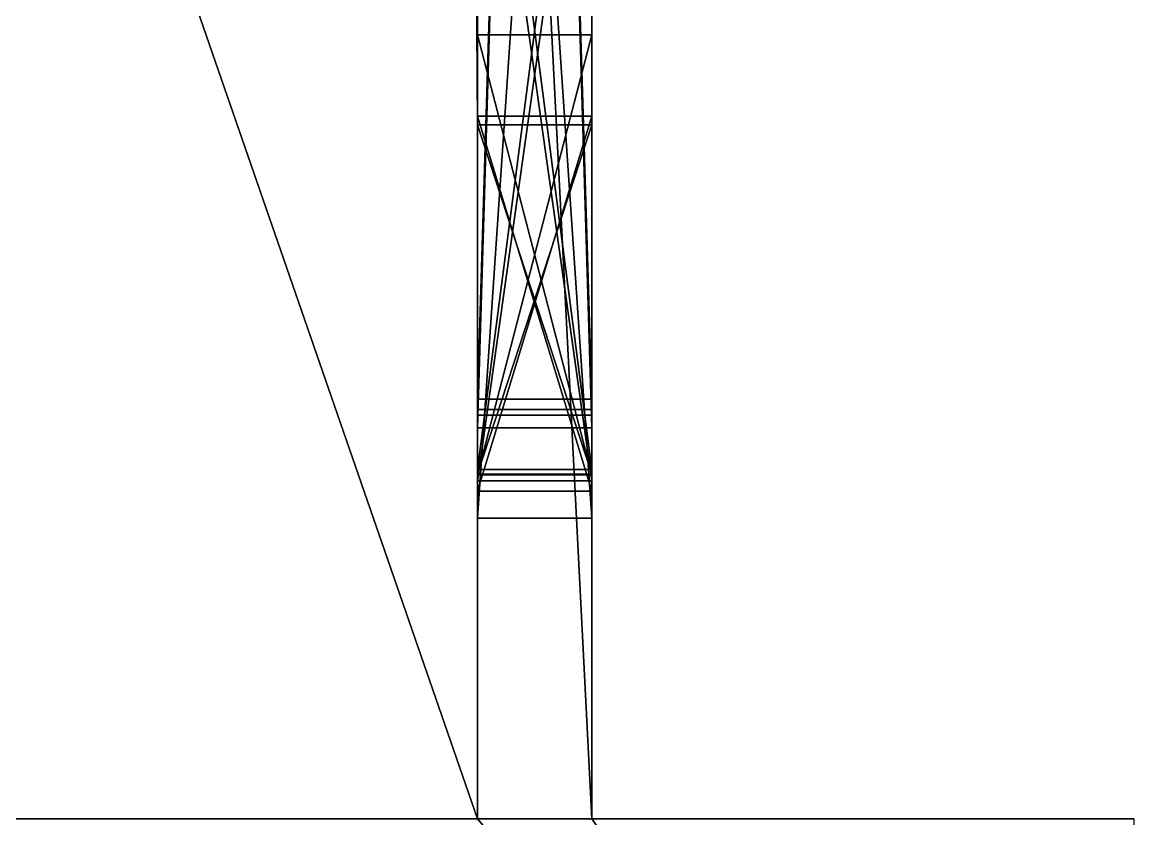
# Model space of a CAD drawing. Extents: x 0 to 379, y -92 to 153.
# Drawn here: x 355.2 to 376.85, y 61.77 to 77.29 of the extents above; entities that cross this region are included whole.
import ezdxf

# ---------------------------------------------------------------- set-up
doc = ezdxf.new("R2010")
doc.units = 0
doc.header["$LTSCALE"] = 25.4
doc.layers.get('0').update_dxf_attribs({"color": 13, "linetype": 'CONTINUOUS'})

msp = doc.modelspace()

# ---------------------------------------------------------------- linework, layer by layer
at = {"color": 0}
for p, q in [((366.2906506068543, 61.77431456487113, -3.241842000000001), (366.2906506068543, 148.5390755648711, -3.241842000000001)), ((366.2906506068543, 61.77431456487113, -3.241842000000001), (366.2906506068543, 148.5390755648711, -3.241842000000001)), ((364.0645486068543, 61.77431456487113), (364.0645486068543, 145.7463315648711)), ((364.0645486068543, 61.77431456487113), (364.0645486068543, 145.7463315648711)), ((364.0645486068543, 69.38831535330355, 58.38962027845087), (364.0645486068543, 143.6896013533035, 58.38962027845087)), ((364.0645486068543, 143.6896013533035, 69.79962127845087), (364.0645486068543, 69.38831535330355, 69.79962127845087)), ((364.0645486068543, 69.38831535330355, 58.38962027845087), (364.0645486068543, 143.6896013533035, 58.38962027845087)), ((364.0645486068543, 143.6896013533035, 69.79962127845087), (364.0645486068543, 69.38831535330355, 69.79962127845087)), ((366.2906506068543, 143.6896013533035, 69.79962127845087), (366.2906506068543, 69.38831535330355, 69.79962127845087)), ((366.2906506068543, 69.38831535330355, 58.38962027845087), (366.2906506068543, 143.6896013533035, 58.38962027845087)), ((366.2906506068543, 69.38831535330355, 58.38962027845087), (366.2906506068543, 143.6896013533035, 58.38962027845087)), ((366.2906506068543, 143.6896013533035, 69.79962127845087), (366.2906506068543, 69.38831535330355, 69.79962127845087)), ((364.0645486068543, 143.3591364653635, 55.50416191079285), (364.0645486068543, 69.74665946536356, 55.50416191079285)), ((364.0645486068543, 69.74665946536356, 43.64887491079284), (364.0645486068543, 143.3591364653635, 43.64887491079284)), ((364.0645486068543, 143.3591364653635, 55.50416191079285), (364.0645486068543, 69.74665946536356, 55.50416191079285)), ((364.0645486068543, 69.74665946536356, 43.64887491079284), (364.0645486068543, 143.3591364653635, 43.64887491079284)), ((366.2906506068543, 69.74665946536356, 43.64887491079284), (366.2906506068543, 143.3591364653635, 43.64887491079284)), ((366.2906506068543, 143.3591364653635, 55.50416191079285), (366.2906506068543, 69.74665946536356, 55.50416191079285)), ((366.2906506068543, 143.3591364653635, 55.50416191079285), (366.2906506068543, 69.74665946536356, 55.50416191079285)), ((366.2906506068543, 69.74665946536356, 43.64887491079284), (366.2906506068543, 143.3591364653635, 43.64887491079284)), ((364.0645486068543, 143.2908319647905, 15.05305582393676), (364.0645486068543, 69.63126596479054, 15.05305582393676)), ((364.0645486068543, 69.63126596479054, 26.89774582393676), (364.0645486068543, 143.2908319647905, 26.89774582393676)), ((364.0645486068543, 143.2908319647905, 15.05305582393676), (364.0645486068543, 69.63126596479054, 15.05305582393676)), ((364.0645486068543, 69.63126596479054, 26.89774582393676), (364.0645486068543, 143.2908319647905, 26.89774582393676)), ((364.0645486068543, 69.94362887617847, 29.4037914689547), (364.0645486068543, 143.1821088761785, 29.4037914689547)), ((364.0645486068543, 143.1821088761785, 41.2312404689547), (364.0645486068543, 69.94362887617847, 41.2312404689547)), ((364.0645486068543, 69.94362887617847, 29.4037914689547), (364.0645486068543, 143.1821088761785, 29.4037914689547)), ((364.0645486068543, 143.1821088761785, 41.2312404689547), (364.0645486068543, 69.94362887617847, 41.2312404689547)), ((366.2906506068543, 143.2908319647905, 15.05305582393676), (366.2906506068543, 69.63126596479054, 15.05305582393676)), ((366.2906506068543, 69.63126596479054, 26.89774582393676), (366.2906506068543, 143.2908319647905, 26.89774582393676)), ((366.2906506068543, 143.2908319647905, 15.05305582393676), (366.2906506068543, 69.63126596479054, 15.05305582393676)), ((366.2906506068543, 69.63126596479054, 26.89774582393676), (366.2906506068543, 143.2908319647905, 26.89774582393676)), ((366.2906506068543, 69.94362887617847, 29.4037914689547), (366.2906506068543, 143.1821088761785, 29.4037914689547)), ((366.2906506068543, 143.1821088761785, 41.2312404689547), (366.2906506068543, 69.94362887617847, 41.2312404689547)), ((366.2906506068543, 69.94362887617847, 29.4037914689547), (366.2906506068543, 143.1821088761785, 29.4037914689547)), ((366.2906506068543, 143.1821088761785, 41.2312404689547), (366.2906506068543, 69.94362887617847, 41.2312404689547)), ((364.0645486068543, 61.77431456487113, 252.1252002020188), (364.0645486068543, 105.3916685648712, 252.1252002020188)), ((364.0645486068543, 61.77431456487113, 252.1252002020188), (364.0645486068543, 105.3916685648712, 252.1252002020188)), ((366.2906506068543, 61.77431456487113, 252.1252002020188), (366.2906506068543, 105.3916685648712, 252.1252002020188)), ((366.2906506068543, 61.77431456487113, 252.1252002020188), (366.2906506068543, 105.3916685648712, 252.1252002020188)), ((364.0645486068543, 100.3748277313299, 223.7649995400997), (364.0645486068543, 67.62992636929553, 223.7649995400997)), ((364.0645486068543, 67.62992636929553, 244.0024615400997), (364.0645486068543, 100.3748277313299, 244.0024615400997)), ((364.0645486068543, 100.3748277313299, 223.7649995400997), (364.0645486068543, 67.62992636929553, 223.7649995400997)), ((364.0645486068543, 67.62992636929553, 244.0024615400997), (364.0645486068543, 100.3748277313299, 244.0024615400997)), ((366.2906506068542, 67.62992636929553, 244.0024615400997), (366.2906506068542, 100.3748277313299, 244.0024615400997)), ((366.2906506068542, 100.3748277313299, 223.7649995400997), (366.2906506068542, 67.62992636929553, 223.7649995400997)), ((366.2906506068542, 100.3748277313299, 223.7649995400997), (366.2906506068542, 67.62992636929553, 223.7649995400997)), ((366.2906506068542, 67.62992636929553, 244.0024615400997), (366.2906506068542, 100.3748277313299, 244.0024615400997)), ((364.0645486068544, 68.57779565709514, 180.0286789806309), (364.0645486068544, 85.68156765709514, 180.0286789806309)), ((364.0645486068544, 85.68156765709514, 197.1324509806309), (364.0645486068544, 68.57779565709514, 197.1324509806309)), ((364.0645486068544, 68.57779565709514, 180.0286789806309), (364.0645486068544, 85.68156765709514, 180.0286789806309)), ((364.0645486068544, 85.68156765709514, 197.1324509806309), (364.0645486068544, 68.57779565709514, 197.1324509806309)), ((366.2906506068542, 68.57779565709514, 180.0286789806309), (366.2906506068542, 85.68156765709514, 180.0286789806309)), ((366.2906506068542, 85.68156765709514, 197.1324509806309), (366.2906506068542, 68.57779565709514, 197.1324509806309)), ((366.2906506068542, 68.57779565709514, 180.0286789806309), (366.2906506068542, 85.68156765709514, 180.0286789806309)), ((366.2906506068542, 85.68156765709514, 197.1324509806309), (366.2906506068542, 68.57779565709514, 197.1324509806309)), ((364.0645486068543, 68.35358886217406, 216.4452368343821), (364.0645486068543, 84.17291286217407, 216.4452368343821)), ((364.0645486068543, 84.17291286217407, 200.6281688343821), (364.0645486068543, 68.35358886217406, 200.6281688343821)), ((364.0645486068543, 68.35358886217406, 216.4452368343821), (364.0645486068543, 84.17291286217407, 216.4452368343821)), ((364.0645486068543, 84.17291286217407, 200.6281688343821), (364.0645486068543, 68.35358886217406, 200.6281688343821)), ((366.2906506068542, 68.35358886217406, 216.4452368343821), (366.2906506068542, 84.17291286217407, 216.4452368343821)), ((366.2906506068542, 84.17291286217407, 200.6281688343821), (366.2906506068542, 68.35358886217406, 200.6281688343821)), ((366.2906506068542, 68.35358886217406, 216.4452368343821), (366.2906506068542, 84.17291286217407, 216.4452368343821)), ((366.2906506068542, 84.17291286217407, 200.6281688343821), (366.2906506068542, 68.35358886217406, 200.6281688343821)), ((364.0645486068543, 77.0418113489399, 127.0840057806494), (364.0645486068543, 68.47303834893991, 127.0840057806494)), ((364.0645486068543, 68.47303834893991, 99.81289778064937), (364.0645486068543, 77.0418113489399, 99.81289778064937)), ((364.0645486068543, 77.0418113489399, 99.81289778064937), (364.0645486068543, 77.0418113489399, 127.0840057806494)), ((364.0645486068543, 77.0418113489399, 127.0840057806494), (364.0645486068543, 68.47303834893991, 127.0840057806494)), ((366.2906506068542, 77.0418113489399, 127.0840057806494), (364.0645486068543, 77.0418113489399, 127.0840057806494)), ((366.2906506068542, 77.0418113489399, 99.81289778064937), (364.0645486068543, 77.0418113489399, 99.81289778064937)), ((364.0645486068543, 68.47303834893991, 99.81289778064937), (364.0645486068543, 77.0418113489399, 99.81289778064937)), ((366.2906506068542, 77.0418113489399, 127.0840057806494), (364.0645486068543, 77.0418113489399, 127.0840057806494)), ((364.0645486068543, 77.0418113489399, 99.81289778064937), (364.0645486068543, 77.0418113489399, 127.0840057806494)), ((366.2906506068542, 77.0418113489399, 99.81289778064937), (364.0645486068543, 77.0418113489399, 99.81289778064937)), ((366.2906506068542, 77.0418113489399, 127.0840057806494), (366.2906506068542, 68.47303834893991, 127.0840057806494)), ((366.2906506068542, 77.0418113489399, 99.81289778064937), (366.2906506068542, 77.0418113489399, 127.0840057806494)), ((366.2906506068542, 68.47303834893991, 99.81289778064937), (366.2906506068542, 77.0418113489399, 99.81289778064937)), ((366.2906506068542, 77.0418113489399, 127.0840057806494), (366.2906506068542, 68.47303834893991, 127.0840057806494)), ((366.2906506068542, 68.47303834893991, 99.81289778064937), (366.2906506068542, 77.0418113489399, 99.81289778064937)), ((366.2906506068542, 77.0418113489399, 99.81289778064937), (366.2906506068542, 77.0418113489399, 127.0840057806494)), ((364.0645486068543, 75.45721557570165, 131.2089712687909), (364.0645486068543, 75.45721557570165, 150.7273442687909)), ((364.0645486068543, 75.45721557570165, 150.7273442687909), (364.0645486068543, 68.15172657570164, 150.7273442687909)), ((364.0645486068543, 68.15172657570164, 131.2089712687909), (364.0645486068543, 75.45721557570165, 131.2089712687909)), ((366.2906506068542, 75.45721557570165, 150.7273442687909), (364.0645486068543, 75.45721557570165, 150.7273442687909)), ((364.0645486068543, 75.45721557570165, 131.2089712687909), (364.0645486068543, 75.45721557570165, 150.7273442687909)), ((366.2906506068542, 75.45721557570165, 131.2089712687909), (364.0645486068543, 75.45721557570165, 131.2089712687909)), ((364.0645486068543, 75.45721557570165, 150.7273442687909), (364.0645486068543, 68.15172657570164, 150.7273442687909)), ((366.2906506068542, 75.45721557570165, 150.7273442687909), (364.0645486068543, 75.45721557570165, 150.7273442687909)), ((366.2906506068542, 75.45721557570165, 131.2089712687909), (364.0645486068543, 75.45721557570165, 131.2089712687909)), ((364.0645486068543, 68.15172657570164, 131.2089712687909), (364.0645486068543, 75.45721557570165, 131.2089712687909)), ((366.2906506068542, 75.45721557570165, 131.2089712687909), (366.2906506068542, 75.45721557570165, 150.7273442687909)), ((366.2906506068542, 68.15172657570164, 131.2089712687909), (366.2906506068542, 75.45721557570165, 131.2089712687909)), ((366.2906506068542, 75.45721557570165, 150.7273442687909), (366.2906506068542, 68.15172657570164, 150.7273442687909)), ((366.2906506068542, 75.45721557570165, 131.2089712687909), (366.2906506068542, 75.45721557570165, 150.7273442687909)), ((366.2906506068542, 75.45721557570165, 150.7273442687909), (366.2906506068542, 68.15172657570164, 150.7273442687909)), ((366.2906506068542, 68.15172657570164, 131.2089712687909), (366.2906506068542, 75.45721557570165, 131.2089712687909)), ((364.0645486068543, 75.2904231835885, 174.0251185585442), (364.0645486068543, 68.4836531835885, 174.0251185585442)), ((364.0645486068543, 68.4836531835885, 153.9878435585442), (364.0645486068543, 75.2904231835885, 153.9878435585442)), ((364.0645486068543, 75.2904231835885, 153.9878435585442), (364.0645486068543, 75.2904231835885, 174.0251185585442)), ((364.0645486068543, 75.2904231835885, 174.0251185585442), (364.0645486068543, 68.4836531835885, 174.0251185585442)), ((366.2906506068542, 75.2904231835885, 174.0251185585442), (364.0645486068543, 75.2904231835885, 174.0251185585442)), ((366.2906506068542, 75.2904231835885, 153.9878435585442), (364.0645486068543, 75.2904231835885, 153.9878435585442)), ((364.0645486068543, 68.4836531835885, 153.9878435585442), (364.0645486068543, 75.2904231835885, 153.9878435585442)), ((366.2906506068542, 75.2904231835885, 174.0251185585442), (364.0645486068543, 75.2904231835885, 174.0251185585442)), ((364.0645486068543, 75.2904231835885, 153.9878435585442), (364.0645486068543, 75.2904231835885, 174.0251185585442)), ((366.2906506068542, 75.2904231835885, 153.9878435585442), (364.0645486068543, 75.2904231835885, 153.9878435585442)), ((366.2906506068542, 75.2904231835885, 174.0251185585442), (366.2906506068542, 68.4836531835885, 174.0251185585442)), ((366.2906506068542, 75.2904231835885, 153.9878435585442), (366.2906506068542, 75.2904231835885, 174.0251185585442)), ((366.2906506068542, 68.4836531835885, 153.9878435585442), (366.2906506068542, 75.2904231835885, 153.9878435585442)), ((366.2906506068542, 75.2904231835885, 174.0251185585442), (366.2906506068542, 68.4836531835885, 174.0251185585442)), ((366.2906506068542, 68.4836531835885, 153.9878435585442), (366.2906506068542, 75.2904231835885, 153.9878435585442)), ((366.2906506068542, 75.2904231835885, 153.9878435585442), (366.2906506068542, 75.2904231835885, 174.0251185585442)), ((364.0645486068543, 69.94362887617847, 41.2312404689547), (364.0645486068543, 69.94362887617847, 29.4037914689547)), ((366.2906506068543, 69.94362887617847, 29.4037914689547), (364.0645486068543, 69.94362887617847, 29.4037914689547)), ((366.2906506068543, 69.94362887617847, 41.2312404689547), (364.0645486068543, 69.94362887617847, 41.2312404689547)), ((366.2906506068543, 69.94362887617847, 29.4037914689547), (364.0645486068543, 69.94362887617847, 29.4037914689547)), ((364.0645486068543, 69.94362887617847, 41.2312404689547), (364.0645486068543, 69.94362887617847, 29.4037914689547)), ((366.2906506068543, 69.94362887617847, 41.2312404689547), (364.0645486068543, 69.94362887617847, 41.2312404689547)), ((366.2906506068543, 69.94362887617847, 41.2312404689547), (366.2906506068543, 69.94362887617847, 29.4037914689547)), ((366.2906506068543, 69.94362887617847, 41.2312404689547), (366.2906506068543, 69.94362887617847, 29.4037914689547)), ((364.0645486068543, 69.74665946536356, 55.50416191079285), (364.0645486068543, 69.74665946536356, 43.64887491079284)), ((366.2906506068543, 69.74665946536356, 55.50416191079285), (364.0645486068543, 69.74665946536356, 55.50416191079285)), ((366.2906506068543, 69.74665946536356, 43.64887491079284), (364.0645486068543, 69.74665946536356, 43.64887491079284)), ((364.0645486068543, 69.74665946536356, 55.50416191079285), (364.0645486068543, 69.74665946536356, 43.64887491079284)), ((366.2906506068543, 69.74665946536356, 55.50416191079285), (364.0645486068543, 69.74665946536356, 55.50416191079285)), ((366.2906506068543, 69.74665946536356, 43.64887491079284), (364.0645486068543, 69.74665946536356, 43.64887491079284)), ((366.2906506068543, 69.74665946536356, 55.50416191079285), (366.2906506068543, 69.74665946536356, 43.64887491079284)), ((366.2906506068543, 69.74665946536356, 55.50416191079285), (366.2906506068543, 69.74665946536356, 43.64887491079284)), ((364.0645486068543, 69.63126596479054, 15.05305582393676), (364.0645486068543, 69.63126596479054, 26.89774582393676)), ((366.2906506068543, 69.63126596479054, 15.05305582393676), (364.0645486068543, 69.63126596479054, 15.05305582393676)), ((366.2906506068543, 69.63126596479054, 26.89774582393676), (364.0645486068543, 69.63126596479054, 26.89774582393676)), ((366.2906506068543, 69.63126596479054, 15.05305582393676), (364.0645486068543, 69.63126596479054, 15.05305582393676)), ((364.0645486068543, 69.63126596479054, 15.05305582393676), (364.0645486068543, 69.63126596479054, 26.89774582393676)), ((366.2906506068543, 69.63126596479054, 26.89774582393676), (364.0645486068543, 69.63126596479054, 26.89774582393676)), ((366.2906506068543, 69.63126596479054, 15.05305582393676), (366.2906506068543, 69.63126596479054, 26.89774582393676)), ((366.2906506068543, 69.63126596479054, 15.05305582393676), (366.2906506068543, 69.63126596479054, 26.89774582393676)), ((364.0645486068543, 69.38831535330355, 69.79962127845087), (364.0645486068543, 69.38831535330355, 58.38962027845087)), ((366.2906506068543, 69.38831535330355, 58.38962027845087), (364.0645486068543, 69.38831535330355, 58.38962027845087)), ((364.0645486068543, 69.38831535330355, 69.79962127845087), (364.0645486068543, 69.38831535330355, 58.38962027845087)), ((366.2906506068543, 69.38831535330355, 69.79962127845087), (364.0645486068543, 69.38831535330355, 69.79962127845087)), ((366.2906506068543, 69.38831535330355, 58.38962027845087), (364.0645486068543, 69.38831535330355, 58.38962027845087)), ((366.2906506068543, 69.38831535330355, 69.79962127845087), (364.0645486068543, 69.38831535330355, 69.79962127845087)), ((366.2906506068543, 69.38831535330355, 69.79962127845087), (366.2906506068543, 69.38831535330355, 58.38962027845087)), ((366.2906506068543, 69.38831535330355, 69.79962127845087), (366.2906506068543, 69.38831535330355, 58.38962027845087)), ((364.0645486068544, 68.57779565709514, 197.1324509806309), (364.0645486068544, 68.57779565709514, 180.0286789806309)), ((366.2906506068542, 68.57779565709514, 180.0286789806309), (364.0645486068544, 68.57779565709514, 180.0286789806309)), ((366.2906506068542, 68.57779565709514, 197.1324509806309), (364.0645486068544, 68.57779565709514, 197.1324509806309)), ((366.2906506068542, 68.57779565709514, 180.0286789806309), (364.0645486068544, 68.57779565709514, 180.0286789806309)), ((364.0645486068544, 68.57779565709514, 197.1324509806309), (364.0645486068544, 68.57779565709514, 180.0286789806309)), ((366.2906506068542, 68.57779565709514, 197.1324509806309), (364.0645486068544, 68.57779565709514, 197.1324509806309)), ((364.0645486068543, 68.4836531835885, 174.0251185585442), (364.0645486068543, 68.4836531835885, 153.9878435585442)), ((366.2906506068542, 68.4836531835885, 174.0251185585442), (364.0645486068543, 68.4836531835885, 174.0251185585442)), ((366.2906506068542, 68.4836531835885, 153.9878435585442), (364.0645486068543, 68.4836531835885, 153.9878435585442)), ((364.0645486068543, 68.4836531835885, 174.0251185585442), (364.0645486068543, 68.4836531835885, 153.9878435585442)), ((366.2906506068542, 68.4836531835885, 174.0251185585442), (364.0645486068543, 68.4836531835885, 174.0251185585442)), ((366.2906506068542, 68.4836531835885, 153.9878435585442), (364.0645486068543, 68.4836531835885, 153.9878435585442)), ((364.0645486068543, 68.47303834893991, 127.0840057806494), (364.0645486068543, 68.47303834893991, 99.81289778064937)), ((366.2906506068542, 68.47303834893991, 127.0840057806494), (364.0645486068543, 68.47303834893991, 127.0840057806494)), ((366.2906506068542, 68.47303834893991, 99.81289778064937), (364.0645486068543, 68.47303834893991, 99.81289778064937)), ((364.0645486068543, 68.47303834893991, 127.0840057806494), (364.0645486068543, 68.47303834893991, 99.81289778064937)), ((366.2906506068542, 68.47303834893991, 127.0840057806494), (364.0645486068543, 68.47303834893991, 127.0840057806494)), ((366.2906506068542, 68.47303834893991, 99.81289778064937), (364.0645486068543, 68.47303834893991, 99.81289778064937)), ((366.2906506068542, 68.57779565709514, 197.1324509806309), (366.2906506068542, 68.57779565709514, 180.0286789806309)), ((366.2906506068542, 68.57779565709514, 197.1324509806309), (366.2906506068542, 68.57779565709514, 180.0286789806309)), ((366.2906506068542, 68.4836531835885, 174.0251185585442), (366.2906506068542, 68.4836531835885, 153.9878435585442)), ((366.2906506068542, 68.4836531835885, 174.0251185585442), (366.2906506068542, 68.4836531835885, 153.9878435585442)), ((366.2906506068542, 68.47303834893991, 127.0840057806494), (366.2906506068542, 68.47303834893991, 99.81289778064937)), ((366.2906506068542, 68.47303834893991, 127.0840057806494), (366.2906506068542, 68.47303834893991, 99.81289778064937)), ((364.0645486068543, 68.35358886217406, 200.6281688343821), (364.0645486068543, 68.35358886217406, 216.4452368343821)), ((366.2906506068542, 68.35358886217406, 216.4452368343821), (364.0645486068543, 68.35358886217406, 216.4452368343821)), ((366.2906506068542, 68.35358886217406, 200.6281688343821), (364.0645486068543, 68.35358886217406, 200.6281688343821)), ((364.0645486068543, 68.35358886217406, 200.6281688343821), (364.0645486068543, 68.35358886217406, 216.4452368343821)), ((366.2906506068542, 68.35358886217406, 216.4452368343821), (364.0645486068543, 68.35358886217406, 216.4452368343821)), ((366.2906506068542, 68.35358886217406, 200.6281688343821), (364.0645486068543, 68.35358886217406, 200.6281688343821)), ((366.2906506068542, 68.35358886217406, 200.6281688343821), (366.2906506068542, 68.35358886217406, 216.4452368343821)), ((366.2906506068542, 68.35358886217406, 200.6281688343821), (366.2906506068542, 68.35358886217406, 216.4452368343821)), ((364.0645486068543, 68.15172657570164, 150.7273442687909), (364.0645486068543, 68.15172657570164, 131.2089712687909)), ((366.2906506068542, 68.15172657570164, 150.7273442687909), (364.0645486068543, 68.15172657570164, 150.7273442687909)), ((366.2906506068542, 68.15172657570164, 131.2089712687909), (364.0645486068543, 68.15172657570164, 131.2089712687909)), ((364.0645486068543, 68.15172657570164, 150.7273442687909), (364.0645486068543, 68.15172657570164, 131.2089712687909)), ((366.2906506068542, 68.15172657570164, 150.7273442687909), (364.0645486068543, 68.15172657570164, 150.7273442687909)), ((366.2906506068542, 68.15172657570164, 131.2089712687909), (364.0645486068543, 68.15172657570164, 131.2089712687909)), ((366.2906506068542, 68.15172657570164, 150.7273442687909), (366.2906506068542, 68.15172657570164, 131.2089712687909)), ((366.2906506068542, 68.15172657570164, 150.7273442687909), (366.2906506068542, 68.15172657570164, 131.2089712687909)), ((364.0645486068543, 67.62992636929553, 223.7649995400997), (364.0645486068543, 67.62992636929553, 244.0024615400997)), ((366.2906506068542, 67.62992636929553, 223.7649995400997), (364.0645486068543, 67.62992636929553, 223.7649995400997)), ((364.0645486068543, 67.62992636929553, 223.7649995400997), (364.0645486068543, 67.62992636929553, 244.0024615400997)), ((366.2906506068542, 67.62992636929553, 244.0024615400997), (364.0645486068543, 67.62992636929553, 244.0024615400997)), ((366.2906506068542, 67.62992636929553, 223.7649995400997), (364.0645486068543, 67.62992636929553, 223.7649995400997)), ((366.2906506068542, 67.62992636929553, 244.0024615400997), (364.0645486068543, 67.62992636929553, 244.0024615400997)), ((366.2906506068542, 67.62992636929553, 223.7649995400997), (366.2906506068542, 67.62992636929553, 244.0024615400997)), ((366.2906506068542, 67.62992636929553, 223.7649995400997), (366.2906506068542, 67.62992636929553, 244.0024615400997)), ((334.9846036068544, 61.77431456487113), (364.0645486068543, 61.77431456487113)), ((334.9846036068544, 61.77431456487113), (364.0645486068543, 61.77431456487113)), ((334.9846036068544, 61.77431456487113, -3.241842000000001), (366.2906506068543, 61.77431456487113, -3.241842000000001)), ((334.9846036068544, 61.77431456487113), (364.0645486068543, 61.77431456487113)), ((334.9846036068544, 61.77431456487113, -3.241842000000001), (366.2906506068543, 61.77431456487113, -3.241842000000001)), ((334.9846036068544, 61.77431456487113), (364.0645486068543, 61.77431456487113)), ((366.2906506068543, 61.77431456487113, 252.1252002020188), (364.0645486068543, 61.77431456487113, 252.1252002020188)), ((364.0645486068543, 61.77431456487113, 252.1252002020188), (364.0645486068543, 61.77431456487113)), ((364.0645486068543, 61.77431456487113), (366.2906506068543, 61.77431456487113)), ((366.2906506068543, 61.77431456487113, 252.1252002020188), (364.0645486068543, 61.77431456487113, 252.1252002020188)), ((364.0645486068543, 61.77431456487113), (366.2906506068543, 61.77431456487113)), ((364.0645486068543, 61.77431456487113, 252.1252002020188), (364.0645486068543, 61.77431456487113)), ((366.2906506068543, 61.77431456487113), (376.8475664234521, 61.77431456487111)), ((366.2906506068543, 61.77431456487113), (366.2906506068543, 61.77431456487113, 252.1252002020188)), ((366.2906506068543, 61.77431456487113), (376.8475664234521, 61.77431456487111)), ((366.2906506068543, 61.77431456487113), (366.2906506068543, 61.77431456487113, 252.1252002020188)), ((366.2906506068543, 61.77431456487113), (366.2906506068543, 61.77431456487113, -3.241842000000001)), ((366.2906506068543, 61.77431456487113), (366.2906506068543, 61.77431456487113, -3.241842000000001))]:
    msp.add_line(p, q, dxfattribs=at)

# ---------------------------------------------------------------- meshes
mesh = msp.add_polyface(dxfattribs=at)
corners = [(366.2906506068543, 148.5390755648711, -3.241842000000001), (334.9846036068544, 61.77431456487113, -3.241842000000001), (334.9846036068544, 148.5390755648711, -3.241842000000001), (366.2906506068543, 61.77431456487113, -3.241842000000001)]
mesh.append_faces([[corners[k] for k in face] for face in [(0, 1, 2), (1, 0, 3)]], dxfattribs={"vtx0": -1, "color": 0})
mesh = msp.add_polyface(dxfattribs=at)
corners = [(364.0645486068543, 78.26651556354545, 150.3379790887434), (364.0410176068543, 79.10630609261962, 154.048997365015), (364.0645486068543, 84.71613556354545, 150.3379790887434), (364.0410176068543, 79.10630609261962, 173.549952365015), (364.0410176068543, 85.50142309261962, 154.048997365015), (364.0645486068543, 84.71613556354545, 131.0829670887434), (364.0645486068543, 68.4836531835885, 174.0251185585442), (364.0645486068544, 68.57779565709514, 180.0286789806309), (364.0645486068543, 75.2904231835885, 174.0251185585442), (364.0645486068544, 68.57779565709514, 197.1324509806309), (364.0645486068544, 85.68156765709514, 180.0286789806309), (364.0645486068543, 75.2904231835885, 153.9878435585442), (364.0645486068543, 75.45721557570165, 150.7273442687909), (364.0645486068543, 75.45721557570165, 131.2089712687909), (364.0645486068543, 77.0418113489399, 127.0840057806494), (364.0645486068543, 77.0418113489399, 99.81289778064937), (364.0410176068543, 85.50142309261962, 173.549952365015), (364.0645486068543, 67.62992636929553, 223.7649995400997), (364.0645486068543, 68.35358886217406, 216.4452368343821), (364.0645486068543, 68.15172657570164, 150.7273442687909), (364.0645486068543, 100.3748277313299, 223.7649995400997), (364.0645486068543, 84.17291286217407, 216.4452368343821), (364.0645486068543, 84.17291286217407, 200.6281688343821), (364.0645486068544, 85.68156765709514, 197.1324509806309), (364.0645486068543, 61.77431456487113, 252.1252002020188), (364.0645486068543, 67.62992636929553, 244.0024615400997), (364.0645486068543, 61.77431456487113), (364.0645486068543, 105.3916685648712, 252.1252002020188), (364.0645486068543, 100.3748277313299, 244.0024615400997), (364.0645486068543, 143.3591364653635, 43.64887491079284), (364.0645486068543, 69.94362887617847, 41.2312404689547), (364.0645486068543, 69.74665946536356, 43.64887491079284), (364.0645486068543, 143.1821088761785, 41.2312404689547), (364.0645486068543, 143.1821088761785, 29.4037914689547), (364.0645486068543, 143.2908319647905, 26.89774582393676), (364.0645486068543, 143.2908319647905, 15.05305582393676), (364.0645486068543, 69.38831535330355, 58.38962027845087), (364.0645486068543, 69.74665946536356, 55.50416191079285), (364.0645486068543, 69.63126596479054, 26.89774582393676), (364.0645486068543, 143.6896013533035, 58.38962027845087), (364.0645486068543, 143.3591364653635, 55.50416191079285), (364.0645486068543, 69.38831535330355, 69.79962127845087), (364.0645486068543, 68.47303834893991, 99.81289778064937), (364.0645486068543, 105.3916685648712, 77.2932905786125), (364.0645486068543, 143.6896013533035, 69.79962127845087), (364.0645486068543, 78.26651556354545, 131.0829670887434), (364.0645486068543, 148.5390755648711, 77.2932905786125), (364.0645486068543, 145.7463315648711, 34.54784000000001), (364.0645486068543, 148.5390755648711, 34.54784000000001), (364.0645486068543, 69.63126596479054, 15.05305582393676), (364.0645486068543, 145.7463315648711), (364.0645486068543, 68.15172657570164, 131.2089712687909), (364.0645486068543, 68.47303834893991, 127.0840057806494), (364.0645486068543, 69.94362887617847, 29.4037914689547), (364.0645486068543, 68.35358886217406, 200.6281688343821), (364.0645486068543, 68.4836531835885, 153.9878435585442)]
mesh.append_faces([[corners[k] for k in face] for face in [(47, 46, 48)]], dxfattribs={"vtx0": -1, "color": 0})
mesh.append_faces([[corners[k] for k in face] for face in [(0, 1, 2), (1, 0, 3), (2, 4, 5), (6, 7, 8), (7, 6, 9), (8, 3, 11), (12, 3, 13), (14, 0, 15), (3, 10, 16), (16, 10, 4), (18, 20, 21), (21, 20, 22), (23, 20, 10), (24, 25, 26), (25, 27, 28), (28, 27, 20), (29, 30, 31), (30, 29, 32), (32, 29, 33), (34, 29, 35), (37, 39, 40), (40, 39, 29), (15, 41, 42), (41, 43, 44), (45, 15, 0), (43, 20, 27), (44, 46, 39), (26, 49, 50), (17, 26, 25), (51, 17, 19), (42, 51, 52), (36, 42, 41), (49, 36, 38), (50, 39, 47), (38, 53, 34), (31, 38, 37), (53, 31, 30), (9, 22, 23), (13, 52, 51), (52, 13, 14), (19, 55, 12), (54, 19, 18), (55, 54, 6)]], dxfattribs={"vtx0": -1, "vtx1": -1, "color": 0})
mesh.append_faces([[corners[k] for k in face] for face in [(8, 10, 3), (11, 3, 12), (13, 3, 14), (14, 3, 0), (17, 18, 19), (22, 20, 23), (33, 29, 34), (36, 37, 38), (41, 15, 43), (43, 15, 45), (43, 5, 4), (43, 4, 10), (43, 10, 20), (39, 46, 47), (49, 26, 42), (42, 26, 51), (51, 26, 17), (49, 42, 36), (50, 35, 29), (50, 29, 39), (53, 38, 31), (54, 9, 6), (55, 19, 54)]], dxfattribs={"vtx0": -1, "vtx1": -1, "vtx2": -1, "color": 0})
mesh.append_faces([[corners[k] for k in face] for face in [(2, 1, 4), (8, 7, 10), (18, 17, 20), (25, 24, 27), (37, 36, 39), (43, 45, 5), (44, 43, 46), (50, 49, 35), (34, 53, 33), (9, 54, 22), (12, 55, 11)]], dxfattribs={"vtx0": -1, "vtx2": -1, "color": 0})
mesh = msp.add_polyface(dxfattribs=at)
corners = [(366.2906506068542, 68.15172657570164, 150.7273442687909), (366.2906506068542, 68.4836531835885, 153.9878435585442), (366.2906506068542, 68.35358886217406, 200.6281688343821), (366.2906506068542, 75.45721557570165, 150.7273442687909), (366.2906506068542, 75.2904231835885, 153.9878435585442), (366.2906506068542, 75.2904231835885, 174.0251185585442), (366.2906506068542, 68.15172657570164, 131.2089712687909), (366.2906506068542, 68.47303834893991, 127.0840057806494), (366.2906506068542, 75.45721557570165, 131.2089712687909), (366.2906506068542, 68.47303834893991, 99.81289778064937), (366.2906506068542, 77.0418113489399, 127.0840057806494), (366.2906506068542, 68.57779565709514, 197.1324509806309), (366.2906506068542, 84.17291286217407, 200.6281688343821), (366.2906506068542, 68.4836531835885, 174.0251185585442), (366.2906506068542, 68.57779565709514, 180.0286789806309), (366.2906506068542, 85.68156765709514, 197.1324509806309), (366.2906506068542, 84.17291286217407, 216.4452368343821), (366.2906506068543, 69.63126596479054, 26.89774582393676), (366.2906506068543, 69.94362887617847, 29.4037914689547), (366.2906506068543, 69.74665946536356, 43.64887491079284), (366.2906506068543, 143.2908319647905, 26.89774582393676), (366.2906506068543, 143.1821088761785, 29.4037914689547), (366.2906506068543, 143.1821088761785, 41.2312404689547), (366.2906506068543, 148.5390755648711, -3.241842000000001), (366.2906506068543, 61.77431456487113), (366.2906506068543, 61.77431456487113, -3.241842000000001), (366.2906506068543, 69.63126596479054, 15.05305582393676), (366.2906506068543, 61.77431456487113, 252.1252002020188), (366.2906506068542, 67.62992636929553, 223.7649995400997), (366.2906506068543, 69.38831535330355, 58.38962027845087), (366.2906506068543, 143.2908319647905, 15.05305582393676), (366.2906506068543, 143.3591364653635, 43.64887491079284), (366.2906506068543, 143.3591364653635, 55.50416191079285), (366.2906506068543, 143.6896013533035, 58.38962027845087), (366.2906506068543, 143.6896013533035, 69.79962127845087), (366.2906506068543, 69.38831535330355, 69.79962127845087), (366.2906506068542, 77.0418113489399, 99.81289778064937), (366.2906506068543, 105.3916685648712, 77.29329057861248), (366.2906506068542, 78.26651556354545, 131.0829670887434), (366.2906506068542, 84.71613556354545, 131.0829670887434), (366.2906506068542, 84.71613556354545, 150.3379790887434), (366.2906506068542, 85.50142309261962, 154.048997365015), (366.2906506068542, 85.50142309261962, 173.549952365015), (366.2906506068542, 85.68156765709514, 180.0286789806309), (366.2906506068542, 100.3748277313299, 223.7649995400997), (366.2906506068542, 100.3748277313299, 244.0024615400997), (366.2906506068543, 148.5390755648711, 77.29329057861248), (366.2906506068543, 69.74665946536356, 55.50416191079285), (366.2906506068543, 69.94362887617847, 41.2312404689547), (366.2906506068542, 67.62992636929553, 244.0024615400997), (366.2906506068543, 105.3916685648712, 252.1252002020188), (366.2906506068542, 68.35358886217406, 216.4452368343821), (366.2906506068542, 79.10630609261962, 173.549952365015), (366.2906506068542, 78.26651556354545, 150.3379790887434), (366.2906506068542, 79.10630609261962, 154.048997365015)]
mesh.append_faces([[corners[k] for k in face] for face in [(23, 24, 25)]], dxfattribs={"vtx0": -1, "color": 0})
mesh.append_faces([[corners[k] for k in face] for face in [(1, 3, 4), (4, 3, 5), (6, 7, 8), (7, 6, 9), (8, 10, 3), (2, 11, 12), (13, 2, 1), (11, 13, 14), (12, 15, 16), (18, 20, 21), (21, 20, 22), (24, 26, 27), (26, 23, 30), (30, 23, 20), (31, 23, 32), (33, 23, 34), (9, 35, 36), (35, 9, 29), (36, 37, 10), (38, 37, 39), (39, 37, 40), (41, 37, 42), (43, 37, 15), (44, 37, 45), (37, 34, 46), (46, 34, 23), (29, 47, 33), (17, 29, 26), (47, 17, 19), (19, 48, 31), (48, 19, 18), (27, 49, 50), (49, 27, 28), (50, 45, 37), (28, 51, 44), (0, 28, 6), (51, 0, 2), (5, 14, 13), (14, 5, 43), (53, 10, 38), (52, 53, 54), (40, 54, 53), (54, 40, 41)]], dxfattribs={"vtx0": -1, "vtx1": -1, "color": 0})
mesh.append_faces([[corners[k] for k in face] for face in [(0, 1, 2), (11, 2, 13), (17, 18, 19), (24, 23, 26), (27, 26, 9), (27, 9, 6), (27, 6, 28), (9, 26, 29), (20, 23, 31), (32, 23, 33), (36, 35, 37), (10, 37, 38), (40, 37, 41), (42, 37, 43), (15, 37, 44), (47, 29, 17), (31, 22, 20), (51, 28, 0), (44, 16, 15), (43, 5, 52), (52, 5, 3), (52, 3, 10), (52, 10, 53)]], dxfattribs={"vtx0": -1, "vtx1": -1, "vtx2": -1, "color": 0})
mesh.append_faces([[corners[k] for k in face] for face in [(1, 0, 3), (8, 7, 10), (12, 11, 15), (18, 17, 20), (37, 35, 34), (33, 47, 32), (31, 48, 22), (50, 49, 45), (44, 51, 16), (43, 52, 42)]], dxfattribs={"vtx0": -1, "vtx2": -1, "color": 0})
mesh = msp.add_polyface(dxfattribs=at)
corners = [(364.0645486068543, 61.77431456487113), (334.9846036068544, 145.7463315648711), (334.9846036068544, 61.77431456487113), (364.0645486068543, 145.7463315648711)]
mesh.append_faces([[corners[k] for k in face] for face in [(0, 1, 2), (1, 0, 3)]], dxfattribs={"vtx0": -1, "color": 0})
mesh = msp.add_polyface(dxfattribs=at)
corners = [(366.2906506068543, 69.38831535330355, 58.38962027845087), (364.0645486068543, 143.6896013533035, 58.38962027845087), (364.0645486068543, 69.38831535330355, 58.38962027845087), (366.2906506068543, 143.6896013533035, 58.38962027845087)]
mesh.append_faces([[corners[k] for k in face] for face in [(0, 1, 2), (1, 0, 3)]], dxfattribs={"vtx0": -1, "color": 0})
mesh = msp.add_polyface(dxfattribs=at)
corners = [(366.2906506068543, 143.6896013533035, 69.79962127845087), (364.0645486068543, 69.38831535330355, 69.79962127845087), (364.0645486068543, 143.6896013533035, 69.79962127845087), (366.2906506068543, 69.38831535330355, 69.79962127845087)]
mesh.append_faces([[corners[k] for k in face] for face in [(0, 1, 2), (1, 0, 3)]], dxfattribs={"vtx0": -1, "color": 0})
mesh = msp.add_polyface(dxfattribs=at)
corners = [(366.2906506068543, 143.3591364653635, 55.50416191079285), (364.0645486068543, 69.74665946536356, 55.50416191079285), (364.0645486068543, 143.3591364653635, 55.50416191079285), (366.2906506068543, 69.74665946536356, 55.50416191079285)]
mesh.append_faces([[corners[k] for k in face] for face in [(0, 1, 2), (1, 0, 3)]], dxfattribs={"vtx0": -1, "color": 0})
mesh = msp.add_polyface(dxfattribs=at)
corners = [(366.2906506068543, 69.74665946536356, 43.64887491079284), (364.0645486068543, 143.3591364653635, 43.64887491079284), (364.0645486068543, 69.74665946536356, 43.64887491079284), (366.2906506068543, 143.3591364653635, 43.64887491079284)]
mesh.append_faces([[corners[k] for k in face] for face in [(0, 1, 2), (1, 0, 3)]], dxfattribs={"vtx0": -1, "color": 0})
mesh = msp.add_polyface(dxfattribs=at)
corners = [(366.2906506068543, 69.63126596479054, 15.05305582393676), (364.0645486068543, 143.2908319647905, 15.05305582393676), (364.0645486068543, 69.63126596479054, 15.05305582393676), (366.2906506068543, 143.2908319647905, 15.05305582393676)]
mesh.append_faces([[corners[k] for k in face] for face in [(0, 1, 2), (1, 0, 3)]], dxfattribs={"vtx0": -1, "color": 0})
mesh = msp.add_polyface(dxfattribs=at)
corners = [(366.2906506068543, 143.2908319647905, 26.89774582393676), (364.0645486068543, 69.63126596479054, 26.89774582393676), (364.0645486068543, 143.2908319647905, 26.89774582393676), (366.2906506068543, 69.63126596479054, 26.89774582393676)]
mesh.append_faces([[corners[k] for k in face] for face in [(0, 1, 2), (1, 0, 3)]], dxfattribs={"vtx0": -1, "color": 0})
mesh = msp.add_polyface(dxfattribs=at)
corners = [(366.2906506068543, 69.94362887617847, 29.4037914689547), (364.0645486068543, 143.1821088761785, 29.4037914689547), (364.0645486068543, 69.94362887617847, 29.4037914689547), (366.2906506068543, 143.1821088761785, 29.4037914689547)]
mesh.append_faces([[corners[k] for k in face] for face in [(0, 1, 2), (1, 0, 3)]], dxfattribs={"vtx0": -1, "color": 0})
mesh = msp.add_polyface(dxfattribs=at)
corners = [(366.2906506068543, 143.1821088761785, 41.2312404689547), (364.0645486068543, 69.94362887617847, 41.2312404689547), (364.0645486068543, 143.1821088761785, 41.2312404689547), (366.2906506068543, 69.94362887617847, 41.2312404689547)]
mesh.append_faces([[corners[k] for k in face] for face in [(0, 1, 2), (1, 0, 3)]], dxfattribs={"vtx0": -1, "color": 0})
mesh = msp.add_polyface(dxfattribs=at)
corners = [(366.2906506068543, 61.77431456487113, 252.1252002020188), (364.0645486068543, 105.3916685648712, 252.1252002020188), (364.0645486068543, 61.77431456487113, 252.1252002020188), (366.2906506068543, 105.3916685648712, 252.1252002020188)]
mesh.append_faces([[corners[k] for k in face] for face in [(0, 1, 2), (1, 0, 3)]], dxfattribs={"vtx0": -1, "color": 0})
mesh = msp.add_polyface(dxfattribs=at)
corners = [(366.2906506068542, 67.62992636929553, 223.7649995400997), (364.0645486068543, 100.3748277313299, 223.7649995400997), (364.0645486068543, 67.62992636929553, 223.7649995400997), (366.2906506068542, 100.3748277313299, 223.7649995400997)]
mesh.append_faces([[corners[k] for k in face] for face in [(0, 1, 2), (1, 0, 3)]], dxfattribs={"vtx0": -1, "color": 0})
mesh = msp.add_polyface(dxfattribs=at)
corners = [(366.2906506068542, 100.3748277313299, 244.0024615400997), (364.0645486068543, 67.62992636929553, 244.0024615400997), (364.0645486068543, 100.3748277313299, 244.0024615400997), (366.2906506068542, 67.62992636929553, 244.0024615400997)]
mesh.append_faces([[corners[k] for k in face] for face in [(0, 1, 2), (1, 0, 3)]], dxfattribs={"vtx0": -1, "color": 0})
mesh = msp.add_polyface(dxfattribs=at)
corners = [(366.2906506068542, 68.57779565709514, 180.0286789806309), (364.0645486068544, 85.68156765709514, 180.0286789806309), (364.0645486068544, 68.57779565709514, 180.0286789806309), (366.2906506068542, 85.68156765709514, 180.0286789806309)]
mesh.append_faces([[corners[k] for k in face] for face in [(0, 1, 2), (1, 0, 3)]], dxfattribs={"vtx0": -1, "color": 0})
mesh = msp.add_polyface(dxfattribs=at)
corners = [(366.2906506068542, 85.68156765709514, 197.1324509806309), (364.0645486068544, 68.57779565709514, 197.1324509806309), (364.0645486068544, 85.68156765709514, 197.1324509806309), (366.2906506068542, 68.57779565709514, 197.1324509806309)]
mesh.append_faces([[corners[k] for k in face] for face in [(0, 1, 2), (1, 0, 3)]], dxfattribs={"vtx0": -1, "color": 0})
mesh = msp.add_polyface(dxfattribs=at)
corners = [(366.2906506068542, 84.17291286217407, 216.4452368343821), (364.0645486068543, 68.35358886217406, 216.4452368343821), (364.0645486068543, 84.17291286217407, 216.4452368343821), (366.2906506068542, 68.35358886217406, 216.4452368343821)]
mesh.append_faces([[corners[k] for k in face] for face in [(0, 1, 2), (1, 0, 3)]], dxfattribs={"vtx0": -1, "color": 0})
mesh = msp.add_polyface(dxfattribs=at)
corners = [(366.2906506068542, 68.35358886217406, 200.6281688343821), (364.0645486068543, 84.17291286217407, 200.6281688343821), (364.0645486068543, 68.35358886217406, 200.6281688343821), (366.2906506068542, 84.17291286217407, 200.6281688343821)]
mesh.append_faces([[corners[k] for k in face] for face in [(0, 1, 2), (1, 0, 3)]], dxfattribs={"vtx0": -1, "color": 0})
mesh = msp.add_polyface(dxfattribs=at)
corners = [(366.2906506068542, 77.0418113489399, 127.0840057806494), (364.0645486068543, 68.47303834893991, 127.0840057806494), (364.0645486068543, 77.0418113489399, 127.0840057806494), (366.2906506068542, 68.47303834893991, 127.0840057806494)]
mesh.append_faces([[corners[k] for k in face] for face in [(0, 1, 2), (1, 0, 3)]], dxfattribs={"vtx0": -1, "color": 0})
mesh = msp.add_polyface(dxfattribs=at)
corners = [(366.2906506068542, 68.47303834893991, 99.81289778064937), (364.0645486068543, 77.0418113489399, 99.81289778064937), (364.0645486068543, 68.47303834893991, 99.81289778064937), (366.2906506068542, 77.0418113489399, 99.81289778064937)]
mesh.append_faces([[corners[k] for k in face] for face in [(0, 1, 2), (1, 0, 3)]], dxfattribs={"vtx0": -1, "color": 0})
mesh = msp.add_polyface(dxfattribs=at)
corners = [(366.2906506068542, 77.0418113489399, 127.0840057806494), (364.0645486068543, 77.0418113489399, 99.81289778064937), (366.2906506068542, 77.0418113489399, 99.81289778064937), (364.0645486068543, 77.0418113489399, 127.0840057806494)]
mesh.append_faces([[corners[k] for k in face] for face in [(0, 1, 2), (1, 0, 3)]], dxfattribs={"vtx0": -1, "color": 0})
mesh = msp.add_polyface(dxfattribs=at)
corners = [(366.2906506068542, 75.45721557570165, 150.7273442687909), (364.0645486068543, 75.45721557570165, 131.2089712687909), (366.2906506068542, 75.45721557570165, 131.2089712687909), (364.0645486068543, 75.45721557570165, 150.7273442687909)]
mesh.append_faces([[corners[k] for k in face] for face in [(0, 1, 2), (1, 0, 3)]], dxfattribs={"vtx0": -1, "color": 0})
mesh = msp.add_polyface(dxfattribs=at)
corners = [(366.2906506068542, 75.45721557570165, 150.7273442687909), (364.0645486068543, 68.15172657570164, 150.7273442687909), (364.0645486068543, 75.45721557570165, 150.7273442687909), (366.2906506068542, 68.15172657570164, 150.7273442687909)]
mesh.append_faces([[corners[k] for k in face] for face in [(0, 1, 2), (1, 0, 3)]], dxfattribs={"vtx0": -1, "color": 0})
mesh = msp.add_polyface(dxfattribs=at)
corners = [(366.2906506068542, 68.15172657570164, 131.2089712687909), (364.0645486068543, 75.45721557570165, 131.2089712687909), (364.0645486068543, 68.15172657570164, 131.2089712687909), (366.2906506068542, 75.45721557570165, 131.2089712687909)]
mesh.append_faces([[corners[k] for k in face] for face in [(0, 1, 2), (1, 0, 3)]], dxfattribs={"vtx0": -1, "color": 0})
mesh = msp.add_polyface(dxfattribs=at)
corners = [(366.2906506068542, 75.2904231835885, 174.0251185585442), (364.0645486068543, 68.4836531835885, 174.0251185585442), (364.0645486068543, 75.2904231835885, 174.0251185585442), (366.2906506068542, 68.4836531835885, 174.0251185585442)]
mesh.append_faces([[corners[k] for k in face] for face in [(0, 1, 2), (1, 0, 3)]], dxfattribs={"vtx0": -1, "color": 0})
mesh = msp.add_polyface(dxfattribs=at)
corners = [(366.2906506068542, 68.4836531835885, 153.9878435585442), (364.0645486068543, 75.2904231835885, 153.9878435585442), (364.0645486068543, 68.4836531835885, 153.9878435585442), (366.2906506068542, 75.2904231835885, 153.9878435585442)]
mesh.append_faces([[corners[k] for k in face] for face in [(0, 1, 2), (1, 0, 3)]], dxfattribs={"vtx0": -1, "color": 0})
mesh = msp.add_polyface(dxfattribs=at)
corners = [(366.2906506068542, 75.2904231835885, 174.0251185585442), (364.0645486068543, 75.2904231835885, 153.9878435585442), (366.2906506068542, 75.2904231835885, 153.9878435585442), (364.0645486068543, 75.2904231835885, 174.0251185585442)]
mesh.append_faces([[corners[k] for k in face] for face in [(0, 1, 2), (1, 0, 3)]], dxfattribs={"vtx0": -1, "color": 0})
mesh = msp.add_polyface(dxfattribs=at)
corners = [(364.0645486068543, 69.94362887617847, 41.2312404689547), (366.2906506068543, 69.94362887617847, 29.4037914689547), (364.0645486068543, 69.94362887617847, 29.4037914689547), (366.2906506068543, 69.94362887617847, 41.2312404689547)]
mesh.append_faces([[corners[k] for k in face] for face in [(0, 1, 2), (1, 0, 3)]], dxfattribs={"vtx0": -1, "color": 0})
mesh = msp.add_polyface(dxfattribs=at)
corners = [(364.0645486068543, 69.74665946536356, 55.50416191079285), (366.2906506068543, 69.74665946536356, 43.64887491079284), (364.0645486068543, 69.74665946536356, 43.64887491079284), (366.2906506068543, 69.74665946536356, 55.50416191079285)]
mesh.append_faces([[corners[k] for k in face] for face in [(0, 1, 2), (1, 0, 3)]], dxfattribs={"vtx0": -1, "color": 0})
mesh = msp.add_polyface(dxfattribs=at)
corners = [(364.0645486068543, 69.63126596479054, 26.89774582393676), (366.2906506068543, 69.63126596479054, 15.05305582393676), (364.0645486068543, 69.63126596479054, 15.05305582393676), (366.2906506068543, 69.63126596479054, 26.89774582393676)]
mesh.append_faces([[corners[k] for k in face] for face in [(0, 1, 2), (1, 0, 3)]], dxfattribs={"vtx0": -1, "color": 0})
mesh = msp.add_polyface(dxfattribs=at)
corners = [(364.0645486068543, 69.38831535330355, 69.79962127845087), (366.2906506068543, 69.38831535330355, 58.38962027845087), (364.0645486068543, 69.38831535330355, 58.38962027845087), (366.2906506068543, 69.38831535330355, 69.79962127845087)]
mesh.append_faces([[corners[k] for k in face] for face in [(0, 1, 2), (1, 0, 3)]], dxfattribs={"vtx0": -1, "color": 0})
mesh = msp.add_polyface(dxfattribs=at)
corners = [(364.0645486068544, 68.57779565709514, 197.1324509806309), (366.2906506068542, 68.57779565709514, 180.0286789806309), (364.0645486068544, 68.57779565709514, 180.0286789806309), (366.2906506068542, 68.57779565709514, 197.1324509806309)]
mesh.append_faces([[corners[k] for k in face] for face in [(0, 1, 2), (1, 0, 3)]], dxfattribs={"vtx0": -1, "color": 0})
mesh = msp.add_polyface(dxfattribs=at)
corners = [(364.0645486068543, 68.4836531835885, 174.0251185585442), (366.2906506068542, 68.4836531835885, 153.9878435585442), (364.0645486068543, 68.4836531835885, 153.9878435585442), (366.2906506068542, 68.4836531835885, 174.0251185585442)]
mesh.append_faces([[corners[k] for k in face] for face in [(0, 1, 2), (1, 0, 3)]], dxfattribs={"vtx0": -1, "color": 0})
mesh = msp.add_polyface(dxfattribs=at)
corners = [(364.0645486068543, 68.47303834893991, 127.0840057806494), (366.2906506068542, 68.47303834893991, 99.81289778064937), (364.0645486068543, 68.47303834893991, 99.81289778064937), (366.2906506068542, 68.47303834893991, 127.0840057806494)]
mesh.append_faces([[corners[k] for k in face] for face in [(0, 1, 2), (1, 0, 3)]], dxfattribs={"vtx0": -1, "color": 0})
mesh = msp.add_polyface(dxfattribs=at)
corners = [(364.0645486068543, 68.35358886217406, 216.4452368343821), (366.2906506068542, 68.35358886217406, 200.6281688343821), (364.0645486068543, 68.35358886217406, 200.6281688343821), (366.2906506068542, 68.35358886217406, 216.4452368343821)]
mesh.append_faces([[corners[k] for k in face] for face in [(0, 1, 2), (1, 0, 3)]], dxfattribs={"vtx0": -1, "color": 0})
mesh = msp.add_polyface(dxfattribs=at)
corners = [(364.0645486068543, 68.15172657570164, 150.7273442687909), (366.2906506068542, 68.15172657570164, 131.2089712687909), (364.0645486068543, 68.15172657570164, 131.2089712687909), (366.2906506068542, 68.15172657570164, 150.7273442687909)]
mesh.append_faces([[corners[k] for k in face] for face in [(0, 1, 2), (1, 0, 3)]], dxfattribs={"vtx0": -1, "color": 0})
mesh = msp.add_polyface(dxfattribs=at)
corners = [(364.0645486068543, 67.62992636929553, 244.0024615400997), (366.2906506068542, 67.62992636929553, 223.7649995400997), (364.0645486068543, 67.62992636929553, 223.7649995400997), (366.2906506068542, 67.62992636929553, 244.0024615400997)]
mesh.append_faces([[corners[k] for k in face] for face in [(0, 1, 2), (1, 0, 3)]], dxfattribs={"vtx0": -1, "color": 0})
mesh = msp.add_polyface(dxfattribs=at)
corners = [(100.6696803406188, 61.77431456487111, 305), (116.8475736938248, 61.77431456487111, 15), (100.6696803406188, 61.77431456487111, 15), (116.8475736938248, 61.77431456487111, 305), (1.851222238034917, 61.77431456487111, 15), (334.9846036068544, 61.77431456487113), (1.851222238034917, 61.77431456487111), (364.0645486068543, 61.77431456487113), (361.8483032868075, 61.77431456487111, 15), (364.0645486068543, 61.77431456487113, 252.1252002020188), (361.8483032868075, 61.77431456487111, 305), (366.2906506068543, 61.77431456487113, 252.1252002020188), (376.8475664234521, 61.77431456487111), (366.2906506068543, 61.77431456487113), (376.8475664234521, 61.77431456487111, 15), (376.8475664234521, 61.77431456487111, 305)]
mesh.append_faces([[corners[k] for k in face] for face in [(1, 0, 3), (4, 5, 6), (11, 12, 13)]], dxfattribs={"vtx0": -1, "color": 0})
mesh.append_faces([[corners[k] for k in face] for face in [(0, 1, 2), (5, 4, 7), (7, 8, 9), (8, 2, 1), (9, 10, 11), (12, 11, 14), (14, 11, 15), (15, 11, 10)]], dxfattribs={"vtx0": -1, "vtx1": -1, "color": 0})
mesh.append_faces([[corners[k] for k in face] for face in [(7, 4, 8)]], dxfattribs={"vtx0": -1, "vtx1": -1, "vtx2": -1, "color": 0})
mesh.append_faces([[corners[k] for k in face] for face in [(8, 4, 2), (9, 8, 10)]], dxfattribs={"vtx0": -1, "vtx2": -1, "color": 0})
mesh = msp.add_polyface(dxfattribs=at)
corners = [(334.9846036068544, 61.77431456487113), (1.851222238034917, 46.77431456487109), (1.851222238034917, 61.77431456487111), (376.8475664234521, 46.76898698991598), (364.0645486068543, 61.77431456487113), (366.2906506068543, 61.77431456487113), (376.8475664234521, 61.77431456487111)]
mesh.append_faces([[corners[k] for k in face] for face in [(0, 1, 2), (3, 5, 6)]], dxfattribs={"vtx0": -1, "color": 0})
mesh.append_faces([[corners[k] for k in face] for face in [(1, 0, 3)]], dxfattribs={"vtx0": -1, "vtx1": -1, "color": 0})
mesh.append_faces([[corners[k] for k in face] for face in [(3, 0, 4), (3, 4, 5)]], dxfattribs={"vtx0": -1, "vtx2": -1, "color": 0})
mesh = msp.add_polyface(dxfattribs=at)
corners = [(366.2906506068543, 61.77431456487113), (334.9846036068544, 61.77431456487113, -3.241842000000001), (366.2906506068543, 61.77431456487113, -3.241842000000001), (334.9846036068544, 61.77431456487113), (364.0645486068543, 61.77431456487113)]
mesh.append_faces([[corners[k] for k in face] for face in [(0, 1, 2), (3, 0, 4)]], dxfattribs={"vtx0": -1, "color": 0})
mesh.append_faces([[corners[k] for k in face] for face in [(1, 0, 3)]], dxfattribs={"vtx0": -1, "vtx1": -1, "color": 0})

doc.saveas('drawing.dxf')
